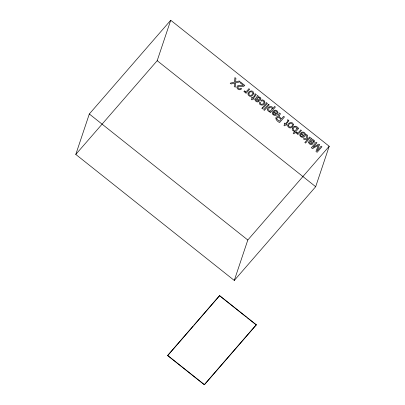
<?xml version="1.0" encoding="UTF-8"?>
<svg xmlns="http://www.w3.org/2000/svg" width="405" height="405" viewBox="0 0 405 405"><rect width="100%" height="100%" fill="white"/><g stroke="black" fill="none" stroke-linecap="round" stroke-linejoin="round"><path stroke-width="0.61" d="M75.796 154.421L89.318 113.992L170.718 20.25L329.204 146.276L315.682 186.7L234.282 280.447L75.796 154.421L157.191 60.679L170.718 20.25M167.624 355.575L219.611 295.62L256.304 324.795L204.317 384.75L167.624 355.575L193.185 326.136M194.01 325.19L219.611 295.62M234.282 280.447L247.809 240.018L329.204 146.276M204.317 384.75L256.304 324.795M157.191 60.679L315.682 186.7M89.318 113.992L247.809 240.018M219.566 295.756L246.473 317.15M247.455 317.93L256.259 324.932M167.67 355.438L204.363 384.613M279.005 116.007L279.313 116.848L281.586 118.695L283.652 116.321L284.467 116.969L279.652 122.512C277.091 121.91 273.213 116.549 278.174 116.574L278.053 115.41L279.46 112.99L280.462 113.785L279.005 116.007M273.152 113.127C272.965 114.595 275.106 115.359 275.997 114.195L273.552 112.256L273.152 113.127M277.921 112.448C278.139 117.698 269.244 115.091 273.264 111.112L276.483 113.673C278.022 112.377 275.992 110.155 274.519 111.203L273.79 110.626C275.273 109.426 277.764 110.59 277.921 112.448M300.697 135.032C300.515 136.505 302.656 137.265 303.542 136.1L301.102 134.161L300.697 135.032M305.471 134.354C305.684 139.603 296.794 136.996 300.814 133.017L304.033 135.579C305.572 134.283 303.542 132.06 302.064 133.108L301.34 132.531C302.824 131.331 305.314 132.496 305.471 134.354M276.752 118.402L277.05 119.308L279.394 121.216L281.04 119.323C280.133 118.341 277.531 116.058 276.752 118.402M236.94 87.06C236.707 89.378 240.246 90.887 241.618 88.791L240.864 88.194C239.694 90.229 236.505 87.536 238.682 86.295C240.707 85.85 243.208 87.536 244.787 85.42L240.757 82.21L240.2 82.853L243.405 85.404C241.415 86.371 237.644 83.805 236.94 87.06M267.523 109.112C267.229 110.605 268.804 111.942 270.236 111.547L269.77 112.084L270.489 112.656L275.38 107.021L274.641 106.434L272.849 108.499C272.616 105.133 267.806 106.353 267.523 109.112M254.917 99.427C254.882 101.144 257.555 102.91 258.861 101.356L258.172 100.805L257.074 101.093L256.107 100.379L255.859 99.64L256.567 99.038C260.081 103.189 263.417 96.765 258.091 96.901L258.228 96.061L257.383 95.403C257.413 96.643 255.844 97.924 254.917 99.427M308.62 142.125C308.58 143.841 311.253 145.613 312.559 144.053L311.87 143.507L310.772 143.795L309.805 143.081L309.557 142.337L310.27 141.735C313.779 145.891 317.12 139.462 311.794 139.603L311.926 138.763L311.086 138.105C311.111 139.345 309.542 140.621 308.62 142.125M292.253 128.805L292.223 129.271A2.136 2 18.5 0 0 292.744 130.506L293.969 131.276L294.931 131.296L293.185 133.306L293.903 133.878L298.733 128.314L298.05 127.772L297.604 128.289C297.533 124.887 292.537 126.001 292.253 128.805M253.717 93.221L252.933 95.16L250.963 96.339A2.334 2.192 18.5 0 1 249.409 96.061C244.65 93.352 252.847 87.779 253.717 93.221M293.407 124.786L292.623 126.724L290.653 127.899A2.334 2.192 18.5 0 1 289.104 127.621C284.34 124.912 292.537 119.338 293.407 124.786M248.873 93.752L248.933 94.507L249.804 95.388A1.291 1.215 18.5 0 0 250.862 95.474C255.575 93.565 250.32 89.115 248.873 93.752M288.562 125.312L288.628 126.071L289.494 126.947A1.291 1.215 18.5 0 0 290.552 127.033C295.265 125.125 290.015 120.68 288.562 125.312M235.578 82.898L235.254 87.212L234.237 86.397L234.535 83.055L231.169 83.962L230.197 83.187L234.566 82.093L234.915 77.568L235.928 78.373L235.573 81.942L239.223 80.99L240.206 81.775L235.578 82.898M264.905 102.197C265.245 106.434 257.519 105.801 259.726 101.832L260.445 102.404C259.362 105.27 264.075 104.662 263.989 102.171A1.164 1.093 18.5 0 0 263.726 101.306L262.516 100.739L261.534 101.149L260.815 100.582L261.635 100.055A1.939 1.823 18.5 0 1 262.855 99.939L264.409 100.885L264.905 102.197M306.722 134.662L306.301 138.606L303.304 138.783L304.246 139.533L307.633 139.32L304.838 142.54L305.547 143.107L310.362 137.558L309.653 136.996L308.337 138.515L307.263 138.54L307.663 135.412L306.722 134.662M272.246 108.616C267.366 116.529 267.801 102.997 272.246 108.616M296.986 128.36C292.197 136.318 292.491 122.538 296.986 128.36M256.157 94.765L253.469 98.218L254.067 98.688L253.586 99.245L252.988 98.774L252.011 99.898L251.262 99.306L252.244 98.177L251.54 97.62L252.021 97.068L252.725 97.625C255.317 95.626 254.73 95.104 255.049 93.58L256.157 94.765M288.841 120.751L286.153 124.208L286.75 124.679L286.269 125.236L285.672 124.76L284.695 125.889L283.945 125.297L284.928 124.168L284.224 123.611L284.705 123.054L285.409 123.616C288.001 121.616 287.413 121.09 287.737 119.566L288.841 120.751M319.449 144.787L317.12 150.837L321.16 146.144L321.94 146.767L317.125 152.31L315.956 151.379L318.295 145.314L312.503 148.635L311.349 147.719L316.163 142.17L316.938 142.788L312.863 147.45L318.639 144.145L319.449 144.787M259.99 98.881L258.987 99.483L256.81 98.455C257.383 96.942 259.985 97.271 259.99 98.881M313.688 141.578L312.685 142.185L310.508 141.153C311.086 139.639 313.683 139.968 313.688 141.578M244.534 90.958L243.911 91.677L244.61 92.138L246.012 92.046L245.41 92.745L246.108 93.302L249.622 89.262L248.883 88.675C247.997 89.783 246.184 92.715 244.534 90.958M262.491 107.563L261.822 108.332L262.572 108.93L263.24 108.16L262.491 107.563M266.637 102.789L263.139 106.814L263.893 107.411L267.386 103.386L266.637 102.789M268.495 104.267L263.68 109.811L264.419 110.398L269.229 104.855L268.495 104.267M296.364 132.172L295.741 132.891L296.44 133.356L297.847 133.26L297.24 133.959L297.943 134.516L301.452 130.476L300.712 129.889C299.832 130.997 298.019 133.934 296.364 132.172"/></g></svg>
